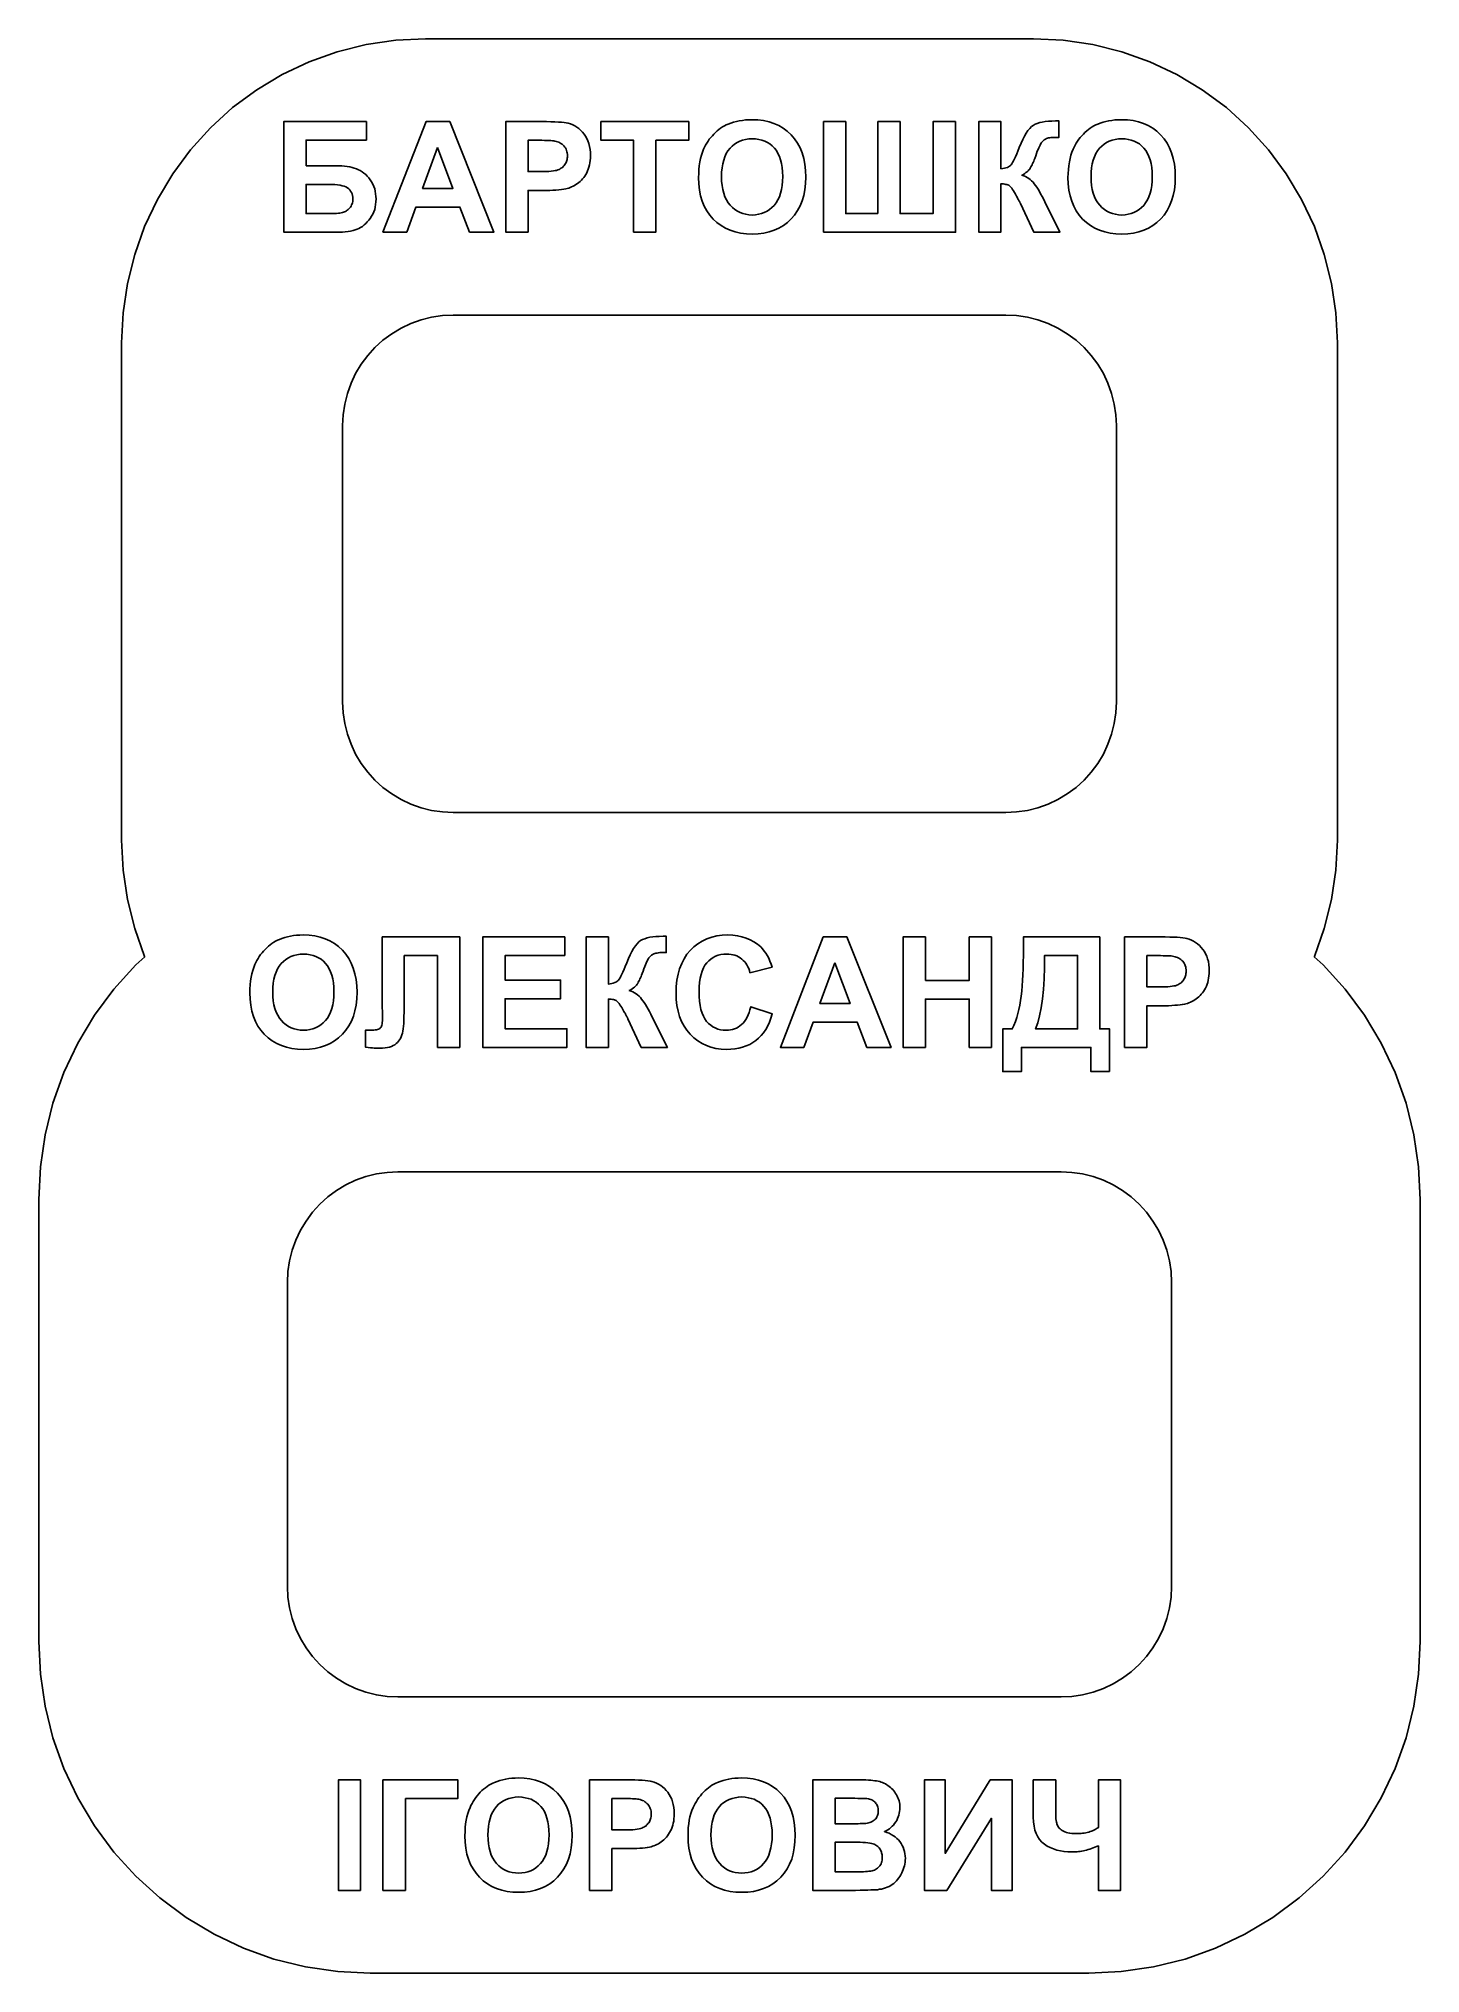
# Model space of a CAD drawing. Header units: millimetres. Extents: x 0 to 100, y 0 to 140.
import ezdxf

# ---------------------------------------------------------------- set-up
doc = ezdxf.new("R2010")
doc.units = ezdxf.units.MM
for name, color, linetype in [('DIGIT_HOLES', 7, 'Continuous'), ('DIGIT_OUTER', 7, 'Continuous'), ('NAME_HOLES', 3, 'Continuous'), ('NAME_OUTER', 3, 'Continuous'), ('PATRONYMIC_HOLES', 5, 'Continuous'), ('PATRONYMIC_OUTER', 5, 'Continuous'), ('SURNAME_HOLES', 1, 'Continuous'), ('SURNAME_OUTER', 1, 'Continuous')]:
    doc.layers.add(name, color=color, linetype=linetype)

msp = doc.modelspace()

# ---------------------------------------------------------------- linework, layer by layer
at = {"layer": 'DIGIT_HOLES'}
for points in [[(70.78, 84.04), (71.56, 84.15), (72.32, 84.34), (73.06, 84.61), (73.77, 84.94), (74.44, 85.35), (75.08, 85.82), (75.66, 86.34), (76.18, 86.92), (76.65, 87.56), (77.06, 88.23), (77.39, 88.94), (77.66, 89.68), (77.85, 90.44), (77.96, 91.22), (78, 92), (78, 112), (77.96, 112.78), (77.85, 113.56), (77.66, 114.32), (77.39, 115.06), (77.06, 115.77), (76.65, 116.44), (76.18, 117.08), (75.66, 117.66), (75.08, 118.18), (74.44, 118.65), (73.77, 119.06), (73.06, 119.39), (72.32, 119.66), (71.56, 119.85), (70.78, 119.96), (70, 120), (30, 120), (29.22, 119.96), (28.44, 119.85), (27.68, 119.66), (26.94, 119.39), (26.23, 119.06), (25.56, 118.65), (24.92, 118.18), (24.34, 117.66), (23.82, 117.08), (23.35, 116.44), (22.94, 115.77), (22.61, 115.06), (22.34, 114.32), (22.15, 113.56), (22.04, 112.78), (22, 112), (22, 92), (22.04, 91.22), (22.15, 90.44), (22.34, 89.68), (22.61, 88.94), (22.94, 88.23), (23.35, 87.56), (23.82, 86.92), (24.34, 86.34), (24.92, 85.82), (25.56, 85.35), (26.23, 84.94), (26.94, 84.61), (27.68, 84.34), (28.44, 84.15), (29.22, 84.04), (30, 84), (70, 84)], [(75.56, 20.15), (76.32, 20.34), (77.06, 20.61), (77.77, 20.94), (78.44, 21.35), (79.08, 21.82), (79.66, 22.34), (80.18, 22.92), (80.65, 23.56), (81.06, 24.23), (81.39, 24.94), (81.66, 25.68), (81.85, 26.44), (81.96, 27.22), (82, 28), (82, 50), (81.96, 50.78), (81.85, 51.56), (81.66, 52.32), (81.39, 53.06), (81.06, 53.77), (80.65, 54.44), (80.18, 55.08), (79.66, 55.66), (79.08, 56.18), (78.44, 56.65), (77.77, 57.06), (77.06, 57.39), (76.32, 57.66), (75.56, 57.85), (74.78, 57.96), (74, 58), (26, 58), (25.22, 57.96), (24.44, 57.85), (23.68, 57.66), (22.94, 57.39), (22.23, 57.06), (21.56, 56.65), (20.92, 56.18), (20.34, 55.66), (19.82, 55.08), (19.35, 54.44), (18.94, 53.77), (18.61, 53.06), (18.34, 52.32), (18.15, 51.56), (18.04, 50.78), (18, 50), (18, 28), (18.04, 27.22), (18.15, 26.44), (18.34, 25.68), (18.61, 24.94), (18.94, 24.23), (19.35, 23.56), (19.82, 22.92), (20.34, 22.34), (20.92, 21.82), (21.56, 21.35), (22.23, 20.94), (22.94, 20.61), (23.68, 20.34), (24.44, 20.15), (25.22, 20.04), (26, 20), (74, 20), (74.78, 20.04)]]:
    msp.add_lwpolyline(points, close=True, dxfattribs=at)
at = {"layer": 'DIGIT_OUTER'}
msp.add_lwpolyline([(19.32, 0.46), (17.03, 1.03), (14.82, 1.83), (12.69, 2.83), (10.67, 4.04), (8.77, 5.45), (7.03, 7.03), (5.45, 8.77), (4.04, 10.67), (2.83, 12.69), (1.83, 14.82), (1.03, 17.03), (0.46, 19.32), (0.12, 21.65), (0, 24), (0, 56), (0.12, 58.35), (0.46, 60.68), (1.03, 62.97), (1.83, 65.18), (2.83, 67.31), (4.04, 69.33), (5.45, 71.23), (7.03, 72.97), (7.68, 73.56), (7.67, 73.58), (6.95, 75.61), (6.42, 77.71), (6.11, 79.84), (6, 82), (6, 118), (6.11, 120.16), (6.42, 122.29), (6.95, 124.39), (7.67, 126.42), (8.6, 128.37), (9.71, 130.22), (10.99, 131.96), (12.44, 133.56), (14.04, 135.01), (15.78, 136.29), (17.63, 137.4), (19.58, 138.33), (21.61, 139.05), (23.71, 139.58), (25.84, 139.89), (28, 140), (72, 140), (74.16, 139.89), (76.29, 139.58), (78.39, 139.05), (80.42, 138.33), (82.37, 137.4), (84.22, 136.29), (85.96, 135.01), (87.56, 133.56), (89.01, 131.96), (90.29, 130.22), (91.4, 128.37), (92.33, 126.42), (93.05, 124.39), (93.58, 122.29), (93.89, 120.16), (94, 118), (94, 82), (93.89, 79.84), (93.58, 77.71), (93.05, 75.61), (92.33, 73.58), (92.32, 73.56), (92.97, 72.97), (94.55, 71.23), (95.96, 69.33), (97.17, 67.31), (98.17, 65.18), (98.97, 62.97), (99.54, 60.68), (99.88, 58.35), (100, 56), (100, 24), (99.88, 21.65), (99.54, 19.32), (98.97, 17.03), (98.17, 14.82), (97.17, 12.69), (95.96, 10.67), (94.55, 8.77), (92.97, 7.03), (91.23, 5.45), (89.33, 4.04), (87.31, 2.83), (85.18, 1.83), (82.97, 1.03), (80.68, 0.46), (78.35, 0.12), (76, 0), (24, 0), (21.65, 0.12)], close=True, dxfattribs=at)
at = {"layer": 'NAME_HOLES'}
for points in [[(17.1, 69.81), (17.19, 69.56), (17.3, 69.34), (17.42, 69.13), (17.57, 68.95), (17.73, 68.78), (17.91, 68.64), (18.09, 68.52), (18.28, 68.42), (18.49, 68.34), (18.7, 68.29), (18.93, 68.26), (19.17, 68.24), (19.4, 68.26), (19.63, 68.29), (19.84, 68.34), (20.04, 68.42), (20.24, 68.52), (20.42, 68.64), (20.59, 68.78), (20.75, 68.94), (20.9, 69.12), (21.02, 69.33), (21.13, 69.56), (21.21, 69.81), (21.28, 70.08), (21.33, 70.38), (21.36, 70.69), (21.37, 71.03), (21.36, 71.36), (21.33, 71.67), (21.28, 71.96), (21.22, 72.23), (21.13, 72.47), (21.03, 72.7), (20.91, 72.9), (20.77, 73.08), (20.61, 73.24), (20.44, 73.38), (20.26, 73.49), (20.06, 73.59), (19.86, 73.66), (19.64, 73.71), (19.41, 73.75), (19.17, 73.76), (18.92, 73.75), (18.69, 73.71), (18.47, 73.66), (18.26, 73.58), (18.07, 73.49), (17.89, 73.37), (17.71, 73.23), (17.56, 73.07), (17.41, 72.89), (17.29, 72.69), (17.18, 72.46), (17.1, 72.21), (17.03, 71.94), (16.98, 71.65), (16.95, 71.34), (16.94, 71.01), (16.95, 70.68), (16.98, 70.37), (17.03, 70.08)], [(57.63, 73.13), (56.55, 70.17), (58.73, 70.17)], [(72.65, 70.51), (72.56, 69.87), (72.44, 69.3), (72.31, 68.79), (72.15, 68.34), (75.19, 68.34), (75.19, 73.66), (72.81, 73.66), (72.8, 72.78), (72.77, 71.96), (72.72, 71.2)], [(81.72, 71.39), (81.89, 71.41), (82.04, 71.43), (82.17, 71.45), (82.28, 71.47), (82.37, 71.5), (82.45, 71.54), (82.52, 71.57), (82.59, 71.62), (82.66, 71.66), (82.72, 71.71), (82.77, 71.77), (82.83, 71.83), (82.87, 71.89), (82.92, 71.96), (82.95, 72.03), (82.98, 72.11), (83.01, 72.18), (83.03, 72.26), (83.04, 72.35), (83.05, 72.43), (83.06, 72.52), (83.05, 72.62), (83.04, 72.73), (83.02, 72.82), (82.99, 72.92), (82.96, 73), (82.91, 73.09), (82.86, 73.16), (82.8, 73.24), (82.73, 73.3), (82.66, 73.37), (82.59, 73.42), (82.51, 73.47), (82.43, 73.51), (82.34, 73.54), (82.25, 73.57), (82.15, 73.59), (82.07, 73.6), (81.97, 73.62), (81.85, 73.63), (81.71, 73.63), (81.56, 73.64), (81.39, 73.64), (81.2, 73.65), (80.99, 73.65), (80.21, 73.65), (80.21, 71.38), (81.09, 71.38), (81.32, 71.38), (81.53, 71.38)]]:
    msp.add_lwpolyline(points, close=True, dxfattribs=at)
at = {"layer": 'NAME_OUTER'}
for points in [[(15.37, 72.08), (15.42, 72.33), (15.49, 72.56), (15.56, 72.79), (15.65, 73), (15.72, 73.15), (15.79, 73.3), (15.88, 73.44), (15.97, 73.58), (16.06, 73.72), (16.17, 73.85), (16.28, 73.98), (16.39, 74.1), (16.51, 74.22), (16.63, 74.33), (16.76, 74.43), (16.88, 74.52), (17.02, 74.61), (17.15, 74.69), (17.29, 74.76), (17.42, 74.82), (17.61, 74.89), (17.81, 74.96), (18.02, 75.01), (18.23, 75.06), (18.45, 75.09), (18.67, 75.12), (18.91, 75.13), (19.15, 75.14), (19.58, 75.12), (19.99, 75.07), (20.38, 74.98), (20.74, 74.86), (21.08, 74.71), (21.4, 74.52), (21.7, 74.3), (21.98, 74.04), (22.23, 73.75), (22.44, 73.44), (22.62, 73.1), (22.77, 72.73), (22.89, 72.33), (22.97, 71.91), (23.02, 71.46), (23.04, 70.99), (23.02, 70.52), (22.97, 70.07), (22.89, 69.65), (22.78, 69.26), (22.63, 68.9), (22.45, 68.56), (22.23, 68.24), (21.99, 67.96), (21.71, 67.7), (21.42, 67.48), (21.1, 67.29), (20.76, 67.14), (20.39, 67.02), (20.01, 66.93), (19.6, 66.88), (19.17, 66.86), (18.74, 66.88), (18.32, 66.93), (17.94, 67.02), (17.57, 67.14), (17.23, 67.29), (16.91, 67.48), (16.61, 67.7), (16.33, 67.95), (16.09, 68.24), (15.87, 68.55), (15.69, 68.88), (15.54, 69.25), (15.43, 69.63), (15.35, 70.05), (15.3, 70.49), (15.28, 70.95), (15.29, 71.25), (15.3, 71.54), (15.33, 71.81)], [(28.86, 67), (28.86, 73.65), (26.46, 73.65), (26.46, 70.23), (26.45, 69.88), (26.45, 69.55), (26.44, 69.25), (26.43, 68.98), (26.42, 68.74), (26.4, 68.53), (26.38, 68.34), (26.36, 68.18), (26.33, 68.04), (26.29, 67.91), (26.24, 67.78), (26.19, 67.66), (26.12, 67.56), (26.05, 67.45), (25.97, 67.36), (25.88, 67.28), (25.78, 67.2), (25.66, 67.13), (25.54, 67.08), (25.39, 67.03), (25.24, 67), (25.07, 66.97), (24.89, 66.96), (24.69, 66.95), (24.61, 66.95), (24.52, 66.95), (24.41, 66.96), (24.29, 66.96), (24.16, 66.97), (24.01, 66.98), (23.84, 66.99), (23.66, 67.01), (23.66, 68.26), (24.02, 68.25), (24.14, 68.25), (24.25, 68.26), (24.36, 68.27), (24.45, 68.28), (24.53, 68.3), (24.6, 68.33), (24.66, 68.35), (24.7, 68.39), (24.74, 68.43), (24.78, 68.48), (24.81, 68.54), (24.83, 68.62), (24.85, 68.71), (24.87, 68.81), (24.88, 68.93), (24.88, 69.06), (24.87, 70.43), (24.87, 75), (30.48, 75), (30.48, 67)], [(38.07, 73.65), (33.76, 73.65), (33.76, 71.87), (37.77, 71.87), (37.77, 70.53), (33.76, 70.53), (33.76, 68.35), (38.23, 68.35), (38.23, 67), (32.14, 67), (32.14, 75), (38.07, 75)], [(41.49, 71.63), (41.59, 71.66), (41.69, 71.69), (41.78, 71.73), (41.85, 71.77), (41.92, 71.82), (41.97, 71.87), (42.02, 71.94), (42.08, 72.03), (42.14, 72.15), (42.21, 72.3), (42.29, 72.46), (42.37, 72.66), (42.46, 72.87), (42.56, 73.12), (42.68, 73.43), (42.81, 73.71), (42.94, 73.95), (43.06, 74.17), (43.19, 74.36), (43.32, 74.51), (43.44, 74.64), (43.57, 74.73), (43.7, 74.81), (43.86, 74.87), (44.03, 74.93), (44.23, 74.97), (44.44, 75), (44.67, 75.03), (44.92, 75.04), (45.19, 75.05), (45.21, 75.05), (45.22, 75.05), (45.25, 75.05), (45.28, 75.05), (45.31, 75.05), (45.34, 75.05), (45.38, 75.05), (45.42, 75.05), (45.42, 73.86), (45.2, 73.86), (45.08, 73.86), (44.96, 73.86), (44.86, 73.85), (44.77, 73.83), (44.68, 73.82), (44.6, 73.8), (44.53, 73.77), (44.47, 73.74), (44.41, 73.71), (44.36, 73.67), (44.31, 73.63), (44.26, 73.59), (44.22, 73.54), (44.17, 73.49), (44.14, 73.43), (44.1, 73.37), (44.06, 73.3), (44.02, 73.21), (43.97, 73.11), (43.92, 72.98), (43.87, 72.85), (43.81, 72.69), (43.75, 72.52), (43.68, 72.34), (43.64, 72.24), (43.6, 72.14), (43.56, 72.05), (43.52, 71.96), (43.48, 71.87), (43.44, 71.79), (43.4, 71.72), (43.36, 71.64), (43.31, 71.57), (43.26, 71.51), (43.19, 71.44), (43.12, 71.37), (43.04, 71.31), (42.95, 71.24), (42.86, 71.18), (42.75, 71.12), (42.88, 71.08), (43.01, 71.02), (43.13, 70.96), (43.24, 70.89), (43.35, 70.81), (43.45, 70.72), (43.55, 70.61), (43.64, 70.5), (43.73, 70.38), (43.82, 70.25), (43.92, 70.1), (44.01, 69.94), (44.11, 69.77), (44.21, 69.59), (44.31, 69.4), (44.41, 69.19), (45.51, 67), (43.61, 67), (42.65, 69.07), (42.65, 69.08), (42.64, 69.1), (42.63, 69.11), (42.62, 69.13), (42.61, 69.15), (42.59, 69.18), (42.58, 69.21), (42.56, 69.24), (42.55, 69.25), (42.54, 69.28), (42.52, 69.31), (42.5, 69.35), (42.47, 69.4), (42.44, 69.47), (42.4, 69.54), (42.36, 69.61), (42.28, 69.75), (42.21, 69.88), (42.14, 69.99), (42.07, 70.09), (42.01, 70.18), (41.95, 70.25), (41.9, 70.31), (41.85, 70.35), (41.79, 70.39), (41.73, 70.42), (41.67, 70.44), (41.6, 70.46), (41.52, 70.48), (41.43, 70.49), (41.34, 70.5), (41.24, 70.5), (41.24, 67), (39.62, 67), (39.62, 75), (41.24, 75), (41.24, 71.59), (41.37, 71.61)], [(52.89, 68.83), (52.77, 68.56), (52.62, 68.3), (52.47, 68.07), (52.29, 67.86), (52.11, 67.67), (51.9, 67.5), (51.69, 67.35), (51.46, 67.22), (51.21, 67.11), (50.95, 67.02), (50.68, 66.95), (50.39, 66.9), (50.09, 66.87), (49.78, 66.86), (49.39, 66.88), (49.02, 66.93), (48.66, 67.02), (48.33, 67.14), (48.01, 67.29), (47.71, 67.48), (47.42, 67.7), (47.16, 67.95), (46.92, 68.24), (46.71, 68.55), (46.53, 68.88), (46.39, 69.24), (46.28, 69.63), (46.2, 70.03), (46.15, 70.47), (46.13, 70.93), (46.15, 71.41), (46.2, 71.87), (46.28, 72.3), (46.39, 72.7), (46.54, 73.08), (46.71, 73.42), (46.92, 73.74), (47.17, 74.03), (47.43, 74.29), (47.72, 74.51), (48.03, 74.7), (48.36, 74.86), (48.71, 74.98), (49.08, 75.07), (49.47, 75.12), (49.88, 75.14), (50.24, 75.12), (50.58, 75.08), (50.9, 75.01), (51.21, 74.92), (51.5, 74.8), (51.77, 74.65), (52.02, 74.47), (52.26, 74.27), (52.39, 74.13), (52.52, 73.98), (52.63, 73.82), (52.74, 73.64), (52.84, 73.45), (52.93, 73.25), (53.01, 73.03), (53.08, 72.8), (51.48, 72.41), (51.44, 72.56), (51.39, 72.71), (51.33, 72.84), (51.26, 72.97), (51.18, 73.09), (51.1, 73.2), (51, 73.3), (50.89, 73.4), (50.77, 73.48), (50.65, 73.55), (50.52, 73.62), (50.39, 73.67), (50.25, 73.71), (50.11, 73.73), (49.95, 73.75), (49.8, 73.76), (49.58, 73.75), (49.37, 73.72), (49.18, 73.67), (48.99, 73.6), (48.81, 73.51), (48.65, 73.4), (48.5, 73.27), (48.35, 73.12), (48.22, 72.95), (48.11, 72.75), (48.01, 72.53), (47.94, 72.28), (47.88, 72.01), (47.83, 71.71), (47.81, 71.39), (47.8, 71.05), (47.81, 70.68), (47.83, 70.35), (47.87, 70.03), (47.93, 69.75), (48.01, 69.49), (48.11, 69.26), (48.22, 69.06), (48.34, 68.89), (48.49, 68.74), (48.64, 68.61), (48.8, 68.5), (48.97, 68.41), (49.15, 68.33), (49.35, 68.28), (49.55, 68.25), (49.76, 68.24), (49.92, 68.25), (50.07, 68.27), (50.22, 68.3), (50.36, 68.35), (50.5, 68.4), (50.63, 68.47), (50.75, 68.56), (50.87, 68.65), (50.98, 68.76), (51.09, 68.89), (51.18, 69.03), (51.27, 69.18), (51.35, 69.35), (51.42, 69.53), (51.48, 69.73), (51.54, 69.94), (53.1, 69.44), (53, 69.13)], [(55.39, 67), (53.68, 67), (56.79, 75), (58.5, 75), (61.7, 67), (59.95, 67), (59.25, 68.82), (56.05, 68.82)], [(64.18, 71.85), (67.35, 71.85), (67.35, 75), (68.96, 75), (68.96, 67), (67.35, 67), (67.35, 70.5), (64.18, 70.5), (64.18, 67), (62.56, 67), (62.56, 75), (64.18, 75)], [(77.51, 65.25), (76.16, 65.25), (76.16, 67), (71.13, 67), (71.13, 65.25), (69.78, 65.25), (69.78, 68.34), (70.46, 68.34), (70.58, 68.6), (70.69, 68.88), (70.79, 69.16), (70.87, 69.45), (70.95, 69.75), (71.02, 70.07), (71.07, 70.39), (71.12, 70.72), (71.15, 71.07), (71.19, 71.45), (71.21, 71.84), (71.23, 72.26), (71.25, 72.7), (71.26, 73.16), (71.27, 73.65), (71.27, 74.15), (71.27, 75), (76.8, 75), (76.8, 68.34), (77.51, 68.34)], [(82.14, 74.98), (82.4, 74.97), (82.63, 74.95), (82.82, 74.93), (82.98, 74.91), (83.11, 74.88), (83.27, 74.83), (83.43, 74.76), (83.59, 74.69), (83.74, 74.59), (83.88, 74.49), (84.01, 74.37), (84.14, 74.24), (84.26, 74.1), (84.37, 73.94), (84.46, 73.77), (84.54, 73.6), (84.6, 73.41), (84.66, 73.21), (84.69, 72.99), (84.71, 72.77), (84.72, 72.54), (84.72, 72.36), (84.7, 72.19), (84.68, 72.02), (84.65, 71.86), (84.62, 71.71), (84.57, 71.57), (84.52, 71.43), (84.45, 71.3), (84.38, 71.18), (84.31, 71.06), (84.23, 70.95), (84.15, 70.85), (84.06, 70.76), (83.97, 70.67), (83.87, 70.59), (83.77, 70.51), (83.67, 70.44), (83.57, 70.38), (83.46, 70.32), (83.36, 70.27), (83.25, 70.23), (83.15, 70.19), (83.04, 70.16), (82.94, 70.13), (82.78, 70.11), (82.61, 70.08), (82.43, 70.06), (82.23, 70.05), (82.01, 70.03), (81.78, 70.02), (81.53, 70.02), (81.26, 70.02), (80.21, 70.02), (80.21, 67), (78.59, 67), (78.59, 75), (81.18, 75), (81.54, 75), (81.86, 74.99)]]:
    msp.add_lwpolyline(points, close=True, dxfattribs=at)
at = {"layer": 'PATRONYMIC_HOLES'}
for points in [[(32.67, 8.81), (32.76, 8.56), (32.87, 8.34), (33, 8.13), (33.14, 7.95), (33.31, 7.78), (33.48, 7.64), (33.66, 7.52), (33.86, 7.42), (34.06, 7.34), (34.27, 7.29), (34.5, 7.26), (34.74, 7.24), (34.97, 7.26), (35.2, 7.29), (35.41, 7.34), (35.62, 7.42), (35.81, 7.52), (35.99, 7.64), (36.16, 7.78), (36.32, 7.94), (36.47, 8.12), (36.59, 8.33), (36.7, 8.56), (36.79, 8.81), (36.85, 9.08), (36.9, 9.38), (36.93, 9.69), (36.94, 10.03), (36.93, 10.36), (36.9, 10.67), (36.86, 10.96), (36.79, 11.23), (36.71, 11.47), (36.6, 11.7), (36.48, 11.9), (36.34, 12.08), (36.18, 12.24), (36.01, 12.38), (35.83, 12.49), (35.64, 12.59), (35.43, 12.66), (35.21, 12.71), (34.98, 12.75), (34.74, 12.76), (34.49, 12.75), (34.26, 12.71), (34.04, 12.66), (33.83, 12.58), (33.64, 12.49), (33.46, 12.37), (33.29, 12.23), (33.13, 12.07), (32.98, 11.89), (32.86, 11.69), (32.75, 11.46), (32.67, 11.21), (32.6, 10.94), (32.55, 10.65), (32.53, 10.34), (32.52, 10.01), (32.53, 9.68), (32.55, 9.37), (32.6, 9.08)], [(42.81, 10.38), (43, 10.39), (43.17, 10.41), (43.32, 10.43), (43.45, 10.45), (43.56, 10.47), (43.65, 10.5), (43.73, 10.54), (43.8, 10.57), (43.87, 10.62), (43.94, 10.66), (44, 10.71), (44.05, 10.77), (44.1, 10.83), (44.15, 10.89), (44.2, 10.96), (44.23, 11.03), (44.26, 11.11), (44.29, 11.18), (44.31, 11.26), (44.32, 11.35), (44.33, 11.43), (44.34, 11.52), (44.33, 11.62), (44.32, 11.73), (44.3, 11.82), (44.27, 11.92), (44.24, 12), (44.19, 12.09), (44.14, 12.16), (44.08, 12.24), (44.01, 12.3), (43.94, 12.37), (43.87, 12.42), (43.79, 12.47), (43.71, 12.51), (43.62, 12.54), (43.53, 12.57), (43.43, 12.59), (43.35, 12.6), (43.25, 12.62), (43.13, 12.63), (42.99, 12.63), (42.84, 12.64), (42.67, 12.64), (42.48, 12.65), (42.27, 12.65), (41.49, 12.65), (41.49, 10.38), (42.37, 10.38), (42.6, 10.38)], [(48.82, 8.81), (48.91, 8.56), (49.02, 8.34), (49.14, 8.13), (49.29, 7.95), (49.45, 7.78), (49.63, 7.64), (49.81, 7.52), (50, 7.42), (50.21, 7.34), (50.42, 7.29), (50.65, 7.26), (50.88, 7.24), (51.12, 7.26), (51.35, 7.29), (51.56, 7.34), (51.76, 7.42), (51.96, 7.52), (52.14, 7.64), (52.31, 7.78), (52.47, 7.94), (52.61, 8.12), (52.74, 8.33), (52.85, 8.56), (52.93, 8.81), (53, 9.08), (53.05, 9.38), (53.08, 9.69), (53.09, 10.03), (53.08, 10.36), (53.05, 10.67), (53, 10.96), (52.94, 11.23), (52.85, 11.47), (52.75, 11.7), (52.63, 11.9), (52.49, 12.08), (52.33, 12.24), (52.16, 12.38), (51.98, 12.49), (51.78, 12.59), (51.58, 12.66), (51.36, 12.71), (51.13, 12.75), (50.88, 12.76), (50.64, 12.75), (50.41, 12.71), (50.19, 12.66), (49.98, 12.58), (49.79, 12.49), (49.6, 12.37), (49.43, 12.23), (49.27, 12.07), (49.13, 11.89), (49.01, 11.69), (48.9, 11.46), (48.82, 11.21), (48.75, 10.94), (48.7, 10.65), (48.67, 10.34), (48.66, 10.01), (48.67, 9.68), (48.7, 9.37), (48.75, 9.08)], [(59.13, 10.82), (59.31, 10.82), (59.46, 10.83), (59.6, 10.83), (59.71, 10.83), (59.8, 10.84), (59.87, 10.85), (59.97, 10.86), (60.07, 10.88), (60.16, 10.91), (60.24, 10.94), (60.32, 10.98), (60.39, 11.03), (60.46, 11.08), (60.52, 11.13), (60.58, 11.19), (60.63, 11.26), (60.67, 11.33), (60.7, 11.41), (60.73, 11.49), (60.75, 11.57), (60.76, 11.66), (60.76, 11.76), (60.76, 11.85), (60.75, 11.93), (60.73, 12.02), (60.71, 12.09), (60.68, 12.17), (60.65, 12.24), (60.6, 12.3), (60.56, 12.36), (60.5, 12.42), (60.44, 12.46), (60.38, 12.51), (60.3, 12.55), (60.22, 12.58), (60.14, 12.61), (60.05, 12.63), (59.95, 12.64), (59.87, 12.65), (59.77, 12.65), (59.64, 12.66), (59.48, 12.66), (59.3, 12.66), (59.08, 12.67), (58.84, 12.67), (58.57, 12.67), (57.64, 12.67), (57.64, 10.82), (58.7, 10.82), (58.92, 10.82)], [(59.7, 7.35), (59.85, 7.36), (59.98, 7.37), (60.09, 7.38), (60.17, 7.39), (60.24, 7.4), (60.33, 7.42), (60.41, 7.44), (60.49, 7.47), (60.57, 7.51), (60.64, 7.55), (60.71, 7.6), (60.77, 7.66), (60.83, 7.72), (60.88, 7.78), (60.93, 7.85), (60.97, 7.93), (61, 8.01), (61.02, 8.1), (61.04, 8.19), (61.05, 8.29), (61.06, 8.4), (61.05, 8.48), (61.05, 8.57), (61.03, 8.65), (61.01, 8.73), (60.99, 8.8), (60.96, 8.87), (60.92, 8.94), (60.88, 9.01), (60.84, 9.07), (60.78, 9.12), (60.73, 9.18), (60.67, 9.22), (60.6, 9.27), (60.53, 9.31), (60.46, 9.34), (60.38, 9.37), (60.28, 9.4), (60.16, 9.42), (60.02, 9.44), (59.85, 9.46), (59.66, 9.47), (59.45, 9.48), (59.21, 9.49), (58.94, 9.49), (57.64, 9.49), (57.64, 7.35), (59.14, 7.35), (59.34, 7.35), (59.53, 7.35)]]:
    msp.add_lwpolyline(points, close=True, dxfattribs=at)
at = {"layer": 'PATRONYMIC_OUTER'}
for points in [[(23.3, 6), (21.69, 6), (21.69, 14), (23.3, 14)], [(26.54, 12.66), (26.54, 6), (24.92, 6), (24.92, 14), (30.34, 14), (30.34, 12.66)], [(30.94, 11.08), (30.99, 11.33), (31.06, 11.56), (31.13, 11.79), (31.22, 12), (31.29, 12.15), (31.37, 12.3), (31.45, 12.44), (31.54, 12.58), (31.64, 12.72), (31.74, 12.85), (31.85, 12.98), (31.96, 13.1), (32.08, 13.22), (32.2, 13.33), (32.33, 13.43), (32.46, 13.52), (32.59, 13.61), (32.72, 13.69), (32.86, 13.76), (33, 13.82), (33.19, 13.89), (33.38, 13.96), (33.59, 14.01), (33.8, 14.06), (34.02, 14.09), (34.25, 14.12), (34.48, 14.13), (34.72, 14.14), (35.15, 14.12), (35.56, 14.07), (35.95, 13.98), (36.31, 13.86), (36.65, 13.71), (36.97, 13.52), (37.27, 13.3), (37.55, 13.04), (37.8, 12.75), (38.01, 12.44), (38.2, 12.1), (38.35, 11.73), (38.46, 11.33), (38.54, 10.91), (38.59, 10.46), (38.61, 9.99), (38.59, 9.52), (38.55, 9.07), (38.46, 8.65), (38.35, 8.26), (38.2, 7.9), (38.02, 7.56), (37.8, 7.24), (37.56, 6.96), (37.28, 6.7), (36.99, 6.48), (36.67, 6.29), (36.33, 6.14), (35.96, 6.02), (35.58, 5.93), (35.17, 5.88), (34.74, 5.86), (34.31, 5.88), (33.9, 5.93), (33.51, 6.02), (33.14, 6.14), (32.8, 6.29), (32.48, 6.48), (32.18, 6.7), (31.9, 6.95), (31.66, 7.24), (31.44, 7.55), (31.26, 7.88), (31.11, 8.25), (31, 8.63), (30.92, 9.05), (30.87, 9.49), (30.85, 9.95), (30.86, 10.25), (30.87, 10.54), (30.9, 10.81)], [(43.14, 13.99), (43.42, 13.98), (43.68, 13.97), (43.9, 13.95), (44.1, 13.93), (44.26, 13.91), (44.38, 13.88), (44.55, 13.83), (44.71, 13.76), (44.87, 13.69), (45.02, 13.59), (45.16, 13.49), (45.29, 13.37), (45.42, 13.24), (45.54, 13.1), (45.64, 12.94), (45.74, 12.77), (45.82, 12.6), (45.88, 12.41), (45.93, 12.21), (45.97, 11.99), (45.99, 11.77), (46, 11.54), (46, 11.36), (45.98, 11.19), (45.96, 11.02), (45.93, 10.86), (45.9, 10.71), (45.85, 10.57), (45.8, 10.43), (45.73, 10.3), (45.66, 10.18), (45.59, 10.06), (45.51, 9.95), (45.43, 9.85), (45.34, 9.76), (45.25, 9.67), (45.15, 9.59), (45.05, 9.51), (44.95, 9.44), (44.85, 9.38), (44.74, 9.32), (44.64, 9.27), (44.53, 9.23), (44.43, 9.19), (44.32, 9.16), (44.22, 9.13), (44.06, 9.11), (43.89, 9.08), (43.71, 9.06), (43.51, 9.05), (43.29, 9.03), (43.06, 9.02), (42.81, 9.02), (42.54, 9.02), (41.49, 9.02), (41.49, 6), (39.87, 6), (39.87, 14), (42.46, 14), (42.82, 14)], [(47.09, 11.08), (47.14, 11.33), (47.2, 11.56), (47.28, 11.79), (47.36, 12), (47.44, 12.15), (47.51, 12.3), (47.6, 12.44), (47.69, 12.58), (47.78, 12.72), (47.89, 12.85), (47.99, 12.98), (48.11, 13.1), (48.23, 13.22), (48.35, 13.33), (48.48, 13.43), (48.6, 13.52), (48.73, 13.61), (48.87, 13.69), (49, 13.76), (49.14, 13.82), (49.33, 13.89), (49.53, 13.96), (49.74, 14.01), (49.95, 14.06), (50.17, 14.09), (50.39, 14.12), (50.63, 14.13), (50.87, 14.14), (51.3, 14.12), (51.71, 14.07), (52.09, 13.98), (52.46, 13.86), (52.8, 13.71), (53.12, 13.52), (53.42, 13.3), (53.7, 13.04), (53.95, 12.75), (54.16, 12.44), (54.34, 12.1), (54.49, 11.73), (54.61, 11.33), (54.69, 10.91), (54.74, 10.46), (54.76, 9.99), (54.74, 9.52), (54.69, 9.07), (54.61, 8.65), (54.5, 8.26), (54.35, 7.9), (54.17, 7.56), (53.95, 7.24), (53.71, 6.96), (53.43, 6.7), (53.13, 6.48), (52.82, 6.29), (52.47, 6.14), (52.11, 6.02), (51.73, 5.93), (51.32, 5.88), (50.89, 5.86), (50.45, 5.88), (50.04, 5.93), (49.65, 6.02), (49.29, 6.14), (48.94, 6.29), (48.62, 6.48), (48.33, 6.7), (48.05, 6.95), (47.8, 7.24), (47.59, 7.55), (47.41, 7.88), (47.26, 8.25), (47.15, 8.63), (47.06, 9.05), (47.02, 9.49), (47, 9.95), (47, 10.25), (47.02, 10.54), (47.05, 10.81)], [(60.05, 13.98), (60.22, 13.97), (60.38, 13.96), (60.51, 13.94), (60.64, 13.92), (60.75, 13.9), (60.87, 13.87), (60.97, 13.84), (61.08, 13.8), (61.18, 13.75), (61.28, 13.71), (61.38, 13.65), (61.47, 13.59), (61.56, 13.53), (61.65, 13.45), (61.73, 13.38), (61.81, 13.3), (61.89, 13.21), (61.96, 13.12), (62.02, 13.02), (62.09, 12.92), (62.14, 12.82), (62.19, 12.71), (62.24, 12.59), (62.27, 12.48), (62.3, 12.36), (62.32, 12.24), (62.33, 12.11), (62.33, 11.99), (62.33, 11.85), (62.31, 11.71), (62.29, 11.58), (62.26, 11.45), (62.21, 11.32), (62.16, 11.2), (62.1, 11.07), (62.03, 10.95), (61.95, 10.84), (61.87, 10.73), (61.77, 10.64), (61.67, 10.54), (61.57, 10.46), (61.45, 10.38), (61.33, 10.31), (61.21, 10.25), (61.39, 10.19), (61.55, 10.13), (61.71, 10.05), (61.86, 9.96), (61.99, 9.87), (62.12, 9.76), (62.23, 9.65), (62.33, 9.53), (62.42, 9.39), (62.5, 9.26), (62.57, 9.12), (62.63, 8.97), (62.67, 8.81), (62.7, 8.65), (62.72, 8.49), (62.73, 8.32), (62.72, 8.18), (62.71, 8.05), (62.69, 7.91), (62.66, 7.78), (62.63, 7.65), (62.58, 7.52), (62.53, 7.39), (62.47, 7.26), (62.41, 7.13), (62.33, 7.01), (62.26, 6.9), (62.17, 6.79), (62.08, 6.69), (61.99, 6.6), (61.89, 6.51), (61.78, 6.43), (61.67, 6.36), (61.55, 6.29), (61.42, 6.24), (61.29, 6.18), (61.15, 6.14), (61, 6.1), (60.85, 6.08), (60.7, 6.05), (60.58, 6.04), (60.42, 6.03), (60.23, 6.03), (60.01, 6.02), (59.75, 6.01), (59.45, 6.01), (59.12, 6), (58.75, 6), (56.02, 6), (56.02, 14), (59.22, 14), (59.45, 14), (59.67, 14), (59.87, 13.99)], [(68.86, 14), (70.47, 14), (70.47, 6), (68.96, 6), (68.96, 11.22), (65.73, 6), (64.11, 6), (64.11, 14), (65.62, 14), (65.62, 8.67)], [(73.61, 11.87), (73.61, 11.67), (73.62, 11.48), (73.62, 11.32), (73.63, 11.17), (73.65, 11.05), (73.66, 10.94), (73.68, 10.86), (73.7, 10.79), (73.73, 10.71), (73.76, 10.64), (73.81, 10.58), (73.87, 10.51), (73.93, 10.45), (74, 10.39), (74.08, 10.33), (74.17, 10.28), (74.27, 10.23), (74.38, 10.2), (74.5, 10.17), (74.63, 10.14), (74.77, 10.12), (74.92, 10.11), (75.08, 10.11), (75.2, 10.11), (75.33, 10.12), (75.45, 10.12), (75.56, 10.14), (75.68, 10.15), (75.79, 10.17), (75.89, 10.19), (76, 10.22), (76.1, 10.25), (76.19, 10.28), (76.28, 10.32), (76.37, 10.36), (76.46, 10.4), (76.54, 10.45), (76.62, 10.5), (76.7, 10.55), (76.7, 14), (78.31, 14), (78.31, 6), (76.7, 6), (76.7, 9.22), (76.57, 9.17), (76.45, 9.12), (76.33, 9.07), (76.21, 9.03), (76.09, 8.99), (75.97, 8.95), (75.85, 8.92), (75.73, 8.89), (75.61, 8.86), (75.49, 8.84), (75.38, 8.82), (75.26, 8.81), (75.14, 8.79), (75.03, 8.78), (74.91, 8.78), (74.8, 8.78), (74.5, 8.79), (74.22, 8.81), (73.96, 8.86), (73.7, 8.92), (73.46, 9), (73.22, 9.1), (73, 9.21), (72.8, 9.34), (72.61, 9.5), (72.44, 9.68), (72.31, 9.88), (72.19, 10.11), (72.11, 10.37), (72.04, 10.65), (72, 10.96), (71.99, 11.3), (71.99, 14), (73.61, 14), (73.61, 12.09)]]:
    msp.add_lwpolyline(points, close=True, dxfattribs=at)
at = {"layer": 'SURNAME_HOLES'}
for points in [[(28.87, 132.13), (27.79, 129.17), (29.98, 129.17)], [(36.74, 130.38), (36.93, 130.39), (37.1, 130.41), (37.25, 130.43), (37.38, 130.45), (37.49, 130.47), (37.58, 130.5), (37.66, 130.54), (37.73, 130.57), (37.8, 130.62), (37.87, 130.66), (37.93, 130.71), (37.99, 130.77), (38.04, 130.83), (38.09, 130.89), (38.13, 130.96), (38.17, 131.03), (38.2, 131.11), (38.22, 131.18), (38.24, 131.26), (38.26, 131.35), (38.27, 131.43), (38.27, 131.52), (38.27, 131.62), (38.25, 131.73), (38.23, 131.82), (38.21, 131.92), (38.17, 132), (38.13, 132.09), (38.07, 132.16), (38.01, 132.24), (37.95, 132.3), (37.88, 132.37), (37.8, 132.42), (37.72, 132.47), (37.64, 132.51), (37.55, 132.54), (37.46, 132.57), (37.36, 132.59), (37.28, 132.6), (37.18, 132.62), (37.07, 132.63), (36.93, 132.63), (36.77, 132.64), (36.6, 132.64), (36.41, 132.65), (36.2, 132.65), (35.42, 132.65), (35.42, 130.38), (36.31, 130.38), (36.53, 130.38)], [(49.58, 128.81), (49.67, 128.56), (49.78, 128.34), (49.9, 128.13), (50.05, 127.95), (50.21, 127.78), (50.39, 127.64), (50.57, 127.52), (50.76, 127.42), (50.97, 127.34), (51.18, 127.29), (51.41, 127.26), (51.65, 127.24), (51.88, 127.26), (52.11, 127.29), (52.32, 127.34), (52.52, 127.42), (52.72, 127.52), (52.9, 127.64), (53.07, 127.78), (53.23, 127.94), (53.38, 128.12), (53.5, 128.33), (53.61, 128.56), (53.7, 128.81), (53.76, 129.08), (53.81, 129.38), (53.84, 129.69), (53.85, 130.03), (53.84, 130.36), (53.81, 130.67), (53.77, 130.96), (53.7, 131.23), (53.61, 131.47), (53.51, 131.7), (53.39, 131.9), (53.25, 132.08), (53.09, 132.24), (52.92, 132.38), (52.74, 132.49), (52.55, 132.59), (52.34, 132.66), (52.12, 132.71), (51.89, 132.75), (51.65, 132.76), (51.4, 132.75), (51.17, 132.71), (50.95, 132.66), (50.74, 132.58), (50.55, 132.49), (50.37, 132.37), (50.19, 132.23), (50.04, 132.07), (49.89, 131.89), (49.77, 131.69), (49.66, 131.46), (49.58, 131.21), (49.51, 130.94), (49.46, 130.65), (49.43, 130.34), (49.42, 130.01), (49.43, 129.68), (49.46, 129.37), (49.51, 129.08)], [(76.33, 128.81), (76.41, 128.56), (76.52, 128.34), (76.65, 128.13), (76.8, 127.95), (76.96, 127.78), (77.13, 127.64), (77.31, 127.52), (77.51, 127.42), (77.71, 127.34), (77.93, 127.29), (78.15, 127.26), (78.39, 127.24), (78.63, 127.26), (78.85, 127.29), (79.07, 127.34), (79.27, 127.42), (79.46, 127.52), (79.64, 127.64), (79.82, 127.78), (79.98, 127.94), (80.12, 128.12), (80.25, 128.33), (80.35, 128.56), (80.44, 128.81), (80.51, 129.08), (80.56, 129.38), (80.59, 129.69), (80.59, 130.03), (80.59, 130.36), (80.56, 130.67), (80.51, 130.96), (80.44, 131.23), (80.36, 131.47), (80.26, 131.7), (80.13, 131.9), (79.99, 132.08), (79.83, 132.24), (79.67, 132.38), (79.48, 132.49), (79.29, 132.59), (79.08, 132.66), (78.86, 132.71), (78.63, 132.75), (78.39, 132.76), (78.15, 132.75), (77.92, 132.71), (77.7, 132.66), (77.49, 132.58), (77.29, 132.49), (77.11, 132.37), (76.94, 132.23), (76.78, 132.07), (76.64, 131.89), (76.51, 131.69), (76.41, 131.46), (76.32, 131.21), (76.26, 130.94), (76.21, 130.65), (76.18, 130.34), (76.17, 130.01), (76.18, 129.68), (76.21, 129.37), (76.26, 129.08)], [(21.42, 127.35), (21.56, 127.36), (21.69, 127.37), (21.8, 127.38), (21.9, 127.4), (21.98, 127.42), (22.06, 127.44), (22.13, 127.46), (22.2, 127.5), (22.27, 127.54), (22.33, 127.58), (22.39, 127.63), (22.46, 127.69), (22.51, 127.75), (22.57, 127.82), (22.61, 127.89), (22.65, 127.97), (22.68, 128.04), (22.71, 128.13), (22.73, 128.21), (22.74, 128.3), (22.74, 128.4), (22.73, 128.53), (22.71, 128.66), (22.68, 128.77), (22.64, 128.88), (22.58, 128.97), (22.52, 129.06), (22.44, 129.14), (22.34, 129.21), (22.24, 129.27), (22.11, 129.32), (21.97, 129.36), (21.81, 129.4), (21.63, 129.42), (21.44, 129.44), (21.22, 129.46), (20.99, 129.46), (19.35, 129.46), (19.35, 127.34), (20.92, 127.34), (21.1, 127.34), (21.27, 127.35)]]:
    msp.add_lwpolyline(points, close=True, dxfattribs=at)
at = {"layer": 'SURNAME_OUTER'}
for points in [[(19.35, 130.8), (21.51, 130.8), (21.73, 130.8), (21.94, 130.79), (22.14, 130.77), (22.33, 130.75), (22.51, 130.72), (22.68, 130.68), (22.84, 130.64), (23, 130.58), (23.14, 130.52), (23.28, 130.45), (23.41, 130.37), (23.54, 130.27), (23.67, 130.17), (23.78, 130.05), (23.9, 129.92), (24, 129.78), (24.1, 129.63), (24.19, 129.47), (24.26, 129.31), (24.32, 129.14), (24.36, 128.96), (24.39, 128.78), (24.41, 128.59), (24.42, 128.4), (24.41, 128.2), (24.39, 128), (24.36, 127.82), (24.32, 127.64), (24.26, 127.47), (24.18, 127.31), (24.1, 127.15), (24, 127), (23.89, 126.87), (23.78, 126.74), (23.67, 126.62), (23.55, 126.52), (23.43, 126.42), (23.3, 126.34), (23.17, 126.27), (23.04, 126.21), (22.9, 126.16), (22.75, 126.12), (22.58, 126.08), (22.39, 126.05), (22.19, 126.03), (21.98, 126.01), (21.75, 126), (21.51, 126), (17.74, 126), (17.74, 134), (23.72, 134), (23.72, 132.66), (19.35, 132.66)], [(26.64, 126), (24.92, 126), (28.04, 134), (29.75, 134), (32.95, 126), (31.19, 126), (30.49, 127.82), (27.3, 127.82)], [(37.07, 133.99), (37.36, 133.98), (37.62, 133.97), (37.84, 133.95), (38.03, 133.93), (38.19, 133.91), (38.32, 133.88), (38.49, 133.83), (38.65, 133.76), (38.8, 133.69), (38.95, 133.59), (39.09, 133.49), (39.22, 133.37), (39.35, 133.24), (39.47, 133.1), (39.58, 132.94), (39.67, 132.77), (39.75, 132.6), (39.82, 132.41), (39.87, 132.21), (39.91, 131.99), (39.93, 131.77), (39.93, 131.54), (39.93, 131.36), (39.92, 131.19), (39.9, 131.02), (39.87, 130.86), (39.83, 130.71), (39.78, 130.57), (39.73, 130.43), (39.67, 130.3), (39.6, 130.18), (39.52, 130.06), (39.45, 129.95), (39.36, 129.85), (39.28, 129.76), (39.18, 129.67), (39.09, 129.59), (38.99, 129.51), (38.88, 129.44), (38.78, 129.38), (38.68, 129.32), (38.57, 129.27), (38.47, 129.23), (38.36, 129.19), (38.26, 129.16), (38.15, 129.13), (38, 129.11), (37.83, 129.08), (37.64, 129.06), (37.44, 129.05), (37.22, 129.03), (36.99, 129.02), (36.74, 129.02), (36.47, 129.02), (35.42, 129.02), (35.42, 126), (33.81, 126), (33.81, 134), (36.4, 134), (36.75, 134)], [(40.69, 134), (47.05, 134), (47.05, 132.65), (44.68, 132.65), (44.68, 126), (43.06, 126), (43.06, 132.65), (40.69, 132.65)], [(47.85, 131.08), (47.9, 131.33), (47.97, 131.56), (48.04, 131.79), (48.13, 132), (48.2, 132.15), (48.27, 132.3), (48.36, 132.44), (48.45, 132.58), (48.54, 132.72), (48.65, 132.85), (48.76, 132.98), (48.87, 133.1), (48.99, 133.22), (49.11, 133.33), (49.24, 133.43), (49.36, 133.52), (49.5, 133.61), (49.63, 133.69), (49.77, 133.76), (49.9, 133.82), (50.09, 133.89), (50.29, 133.96), (50.5, 134.01), (50.71, 134.06), (50.93, 134.09), (51.15, 134.12), (51.39, 134.13), (51.63, 134.14), (52.06, 134.12), (52.47, 134.07), (52.86, 133.98), (53.22, 133.86), (53.56, 133.71), (53.88, 133.52), (54.18, 133.3), (54.46, 133.04), (54.71, 132.75), (54.92, 132.44), (55.11, 132.1), (55.25, 131.73), (55.37, 131.33), (55.45, 130.91), (55.5, 130.46), (55.52, 129.99), (55.5, 129.52), (55.45, 129.07), (55.37, 128.65), (55.26, 128.26), (55.11, 127.9), (54.93, 127.56), (54.71, 127.24), (54.47, 126.96), (54.19, 126.7), (53.9, 126.48), (53.58, 126.29), (53.24, 126.14), (52.87, 126.02), (52.49, 125.93), (52.08, 125.88), (51.65, 125.86), (51.22, 125.88), (50.8, 125.93), (50.42, 126.02), (50.05, 126.14), (49.71, 126.29), (49.39, 126.48), (49.09, 126.7), (48.81, 126.95), (48.57, 127.24), (48.35, 127.55), (48.17, 127.88), (48.02, 128.25), (47.91, 128.63), (47.83, 129.05), (47.78, 129.49), (47.76, 129.95), (47.77, 130.25), (47.78, 130.54), (47.81, 130.81)], [(60.74, 127.34), (60.74, 134), (62.35, 134), (62.35, 127.34), (64.74, 127.34), (64.74, 134), (66.35, 134), (66.36, 125.99), (56.81, 126), (56.81, 134), (58.42, 134), (58.42, 127.34)], [(69.78, 130.61), (69.9, 130.63), (70.01, 130.66), (70.11, 130.69), (70.19, 130.73), (70.27, 130.77), (70.33, 130.82), (70.38, 130.87), (70.44, 130.94), (70.49, 131.03), (70.56, 131.15), (70.63, 131.3), (70.7, 131.46), (70.79, 131.66), (70.88, 131.87), (70.97, 132.12), (71.1, 132.43), (71.23, 132.71), (71.35, 132.95), (71.48, 133.17), (71.6, 133.36), (71.73, 133.51), (71.86, 133.64), (71.98, 133.73), (72.12, 133.81), (72.27, 133.87), (72.45, 133.93), (72.64, 133.97), (72.85, 134), (73.08, 134.03), (73.33, 134.04), (73.6, 134.05), (73.62, 134.05), (73.64, 134.05), (73.66, 134.05), (73.69, 134.05), (73.72, 134.05), (73.76, 134.05), (73.8, 134.05), (73.84, 134.05), (73.84, 132.86), (73.61, 132.86), (73.49, 132.86), (73.38, 132.86), (73.27, 132.85), (73.18, 132.83), (73.09, 132.82), (73.02, 132.8), (72.95, 132.77), (72.88, 132.74), (72.83, 132.71), (72.77, 132.67), (72.72, 132.63), (72.68, 132.59), (72.63, 132.54), (72.59, 132.49), (72.55, 132.43), (72.51, 132.37), (72.48, 132.3), (72.43, 132.21), (72.39, 132.11), (72.34, 131.98), (72.28, 131.85), (72.22, 131.69), (72.16, 131.52), (72.09, 131.34), (72.06, 131.24), (72.02, 131.14), (71.98, 131.05), (71.94, 130.96), (71.9, 130.87), (71.86, 130.79), (71.82, 130.72), (71.77, 130.64), (71.73, 130.57), (71.67, 130.51), (71.61, 130.44), (71.54, 130.37), (71.46, 130.31), (71.37, 130.24), (71.27, 130.18), (71.17, 130.12), (71.3, 130.08), (71.42, 130.02), (71.54, 129.96), (71.66, 129.89), (71.77, 129.81), (71.87, 129.72), (71.97, 129.61), (72.06, 129.5), (72.15, 129.38), (72.24, 129.25), (72.33, 129.1), (72.43, 128.94), (72.52, 128.77), (72.62, 128.59), (72.73, 128.4), (72.83, 128.19), (73.92, 126), (72.02, 126), (71.07, 128.07), (71.06, 128.08), (71.05, 128.1), (71.04, 128.11), (71.03, 128.13), (71.02, 128.15), (71.01, 128.18), (70.99, 128.21), (70.97, 128.24), (70.96, 128.25), (70.95, 128.28), (70.93, 128.31), (70.91, 128.35), (70.88, 128.4), (70.85, 128.47), (70.81, 128.54), (70.77, 128.61), (70.7, 128.75), (70.62, 128.88), (70.55, 128.99), (70.49, 129.09), (70.43, 129.18), (70.37, 129.25), (70.31, 129.31), (70.26, 129.35), (70.21, 129.39), (70.15, 129.42), (70.08, 129.44), (70.01, 129.46), (69.93, 129.48), (69.84, 129.49), (69.75, 129.5), (69.65, 129.5), (69.65, 126), (68.04, 126), (68.04, 134), (69.65, 134), (69.65, 130.59)], [(74.6, 131.08), (74.65, 131.33), (74.71, 131.56), (74.78, 131.79), (74.87, 132), (74.94, 132.15), (75.02, 132.3), (75.1, 132.44), (75.19, 132.58), (75.29, 132.72), (75.39, 132.85), (75.5, 132.98), (75.62, 133.1), (75.73, 133.22), (75.86, 133.33), (75.98, 133.43), (76.11, 133.52), (76.24, 133.61), (76.37, 133.69), (76.51, 133.76), (76.65, 133.82), (76.84, 133.89), (77.04, 133.96), (77.24, 134.01), (77.45, 134.06), (77.67, 134.09), (77.9, 134.12), (78.13, 134.13), (78.37, 134.14), (78.8, 134.12), (79.21, 134.07), (79.6, 133.98), (79.97, 133.86), (80.31, 133.71), (80.63, 133.52), (80.93, 133.3), (81.2, 133.04), (81.45, 132.75), (81.67, 132.44), (81.85, 132.1), (82, 131.73), (82.12, 131.33), (82.2, 130.91), (82.25, 130.46), (82.26, 129.99), (82.25, 129.52), (82.2, 129.07), (82.12, 128.65), (82, 128.26), (81.85, 127.9), (81.67, 127.56), (81.46, 127.24), (81.21, 126.96), (80.94, 126.7), (80.64, 126.48), (80.32, 126.29), (79.98, 126.14), (79.62, 126.02), (79.23, 125.93), (78.83, 125.88), (78.4, 125.86), (77.96, 125.88), (77.55, 125.93), (77.16, 126.02), (76.79, 126.14), (76.45, 126.29), (76.13, 126.48), (75.83, 126.7), (75.56, 126.95), (75.31, 127.24), (75.1, 127.55), (74.92, 127.88), (74.77, 128.25), (74.65, 128.63), (74.57, 129.05), (74.52, 129.49), (74.5, 129.95), (74.51, 130.25), (74.53, 130.54), (74.56, 130.81)]]:
    msp.add_lwpolyline(points, close=True, dxfattribs=at)

doc.saveas('drawing.dxf')
